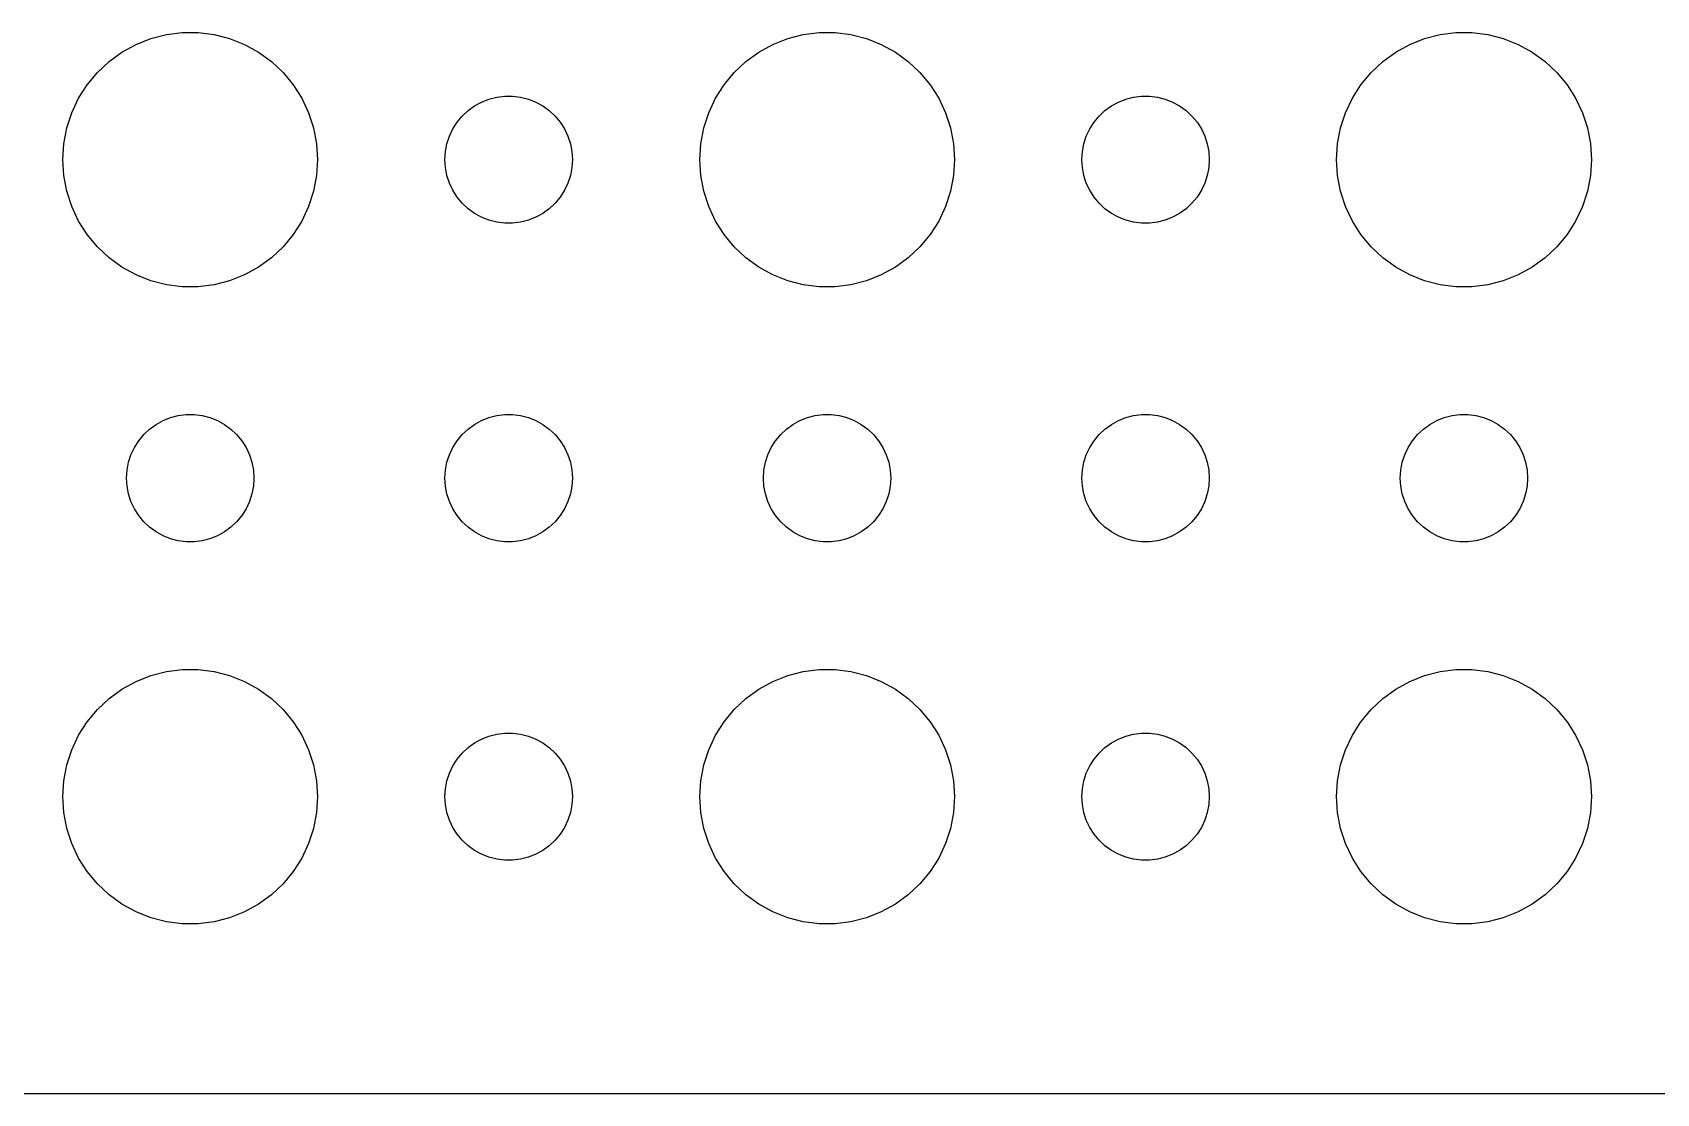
# Model space of a CAD drawing. Header units: metres. Extents: x -150 to 150, y -112 to 112.
# Drawn here: x -116.22 to -77.97, y -111.99 to -87.01 of the extents above; entities that cross this region are included whole.
import ezdxf

# ---------------------------------------------------------------- set-up
doc = ezdxf.new("R2010")
doc.units = ezdxf.units.M

msp = doc.modelspace()

# ---------------------------------------------------------------- linework, layer by layer
for p, q in [((-113.777, -87.2855), (-113.427, -87.1468)), ((-113.427, -87.1468), (-113.062, -87.0531)), ((-113.062, -87.0531), (-112.688, -87.0059)), ((-112.688, -87.0059), (-112.312, -87.0059)), ((-112.312, -87.0059), (-111.938, -87.0531)), ((-111.938, -87.0531), (-111.573, -87.1468)), ((-111.573, -87.1468), (-111.223, -87.2855)), ((-98.7773, -87.2855), (-98.427, -87.1468)), ((-98.427, -87.1468), (-98.0621, -87.0531)), ((-98.0621, -87.0531), (-97.6884, -87.0059)), ((-97.6884, -87.0059), (-97.3116, -87.0059)), ((-97.3116, -87.0059), (-96.9379, -87.0531)), ((-96.9379, -87.0531), (-96.573, -87.1468)), ((-96.573, -87.1468), (-96.2227, -87.2855)), ((-83.7773, -87.2855), (-83.427, -87.1468)), ((-83.427, -87.1468), (-83.0621, -87.0531)), ((-83.0621, -87.0531), (-82.6884, -87.0059)), ((-82.6884, -87.0059), (-82.3116, -87.0059)), ((-82.3116, -87.0059), (-81.9379, -87.0531)), ((-81.9379, -87.0531), (-81.573, -87.1468)), ((-81.573, -87.1468), (-81.2227, -87.2855)), ((-114.412, -87.6885), (-114.107, -87.467)), ((-114.107, -87.467), (-113.777, -87.2855)), ((-111.223, -87.2855), (-110.893, -87.467)), ((-110.893, -87.467), (-110.588, -87.6885)), ((-99.4123, -87.6885), (-99.1075, -87.467)), ((-99.1075, -87.467), (-98.7773, -87.2855)), ((-96.2227, -87.2855), (-95.8925, -87.467)), ((-95.8925, -87.467), (-95.5877, -87.6885)), ((-84.4123, -87.6885), (-84.1075, -87.467)), ((-84.1075, -87.467), (-83.7773, -87.2855)), ((-81.2227, -87.2855), (-80.8925, -87.467)), ((-80.8925, -87.467), (-80.5877, -87.6885)), ((-114.927, -88.2366), (-114.687, -87.9464)), ((-114.687, -87.9464), (-114.412, -87.6885)), ((-110.588, -87.6885), (-110.313, -87.9464)), ((-110.313, -87.9464), (-110.073, -88.2366)), ((-99.927, -88.2366), (-99.6869, -87.9464)), ((-99.6869, -87.9464), (-99.4123, -87.6885)), ((-95.5877, -87.6885), (-95.3131, -87.9464)), ((-95.3131, -87.9464), (-95.073, -88.2366)), ((-84.927, -88.2366), (-84.6869, -87.9464)), ((-84.6869, -87.9464), (-84.4123, -87.6885)), ((-80.5877, -87.6885), (-80.3131, -87.9464)), ((-80.3131, -87.9464), (-80.073, -88.2366)), ((-115.129, -88.5547), (-114.927, -88.2366)), ((-110.073, -88.2366), (-109.871, -88.5547)), ((-100.129, -88.5547), (-99.927, -88.2366)), ((-95.073, -88.2366), (-94.8711, -88.5547)), ((-85.1289, -88.5547), (-84.927, -88.2366)), ((-80.073, -88.2366), (-79.8711, -88.5547)), ((-115.289, -88.8956), (-115.129, -88.5547)), ((-109.871, -88.5547), (-109.711, -88.8956)), ((-105.956, -88.8442), (-105.804, -88.7335)), ((-105.804, -88.7335), (-105.639, -88.6428)), ((-105.639, -88.6428), (-105.464, -88.5734)), ((-105.464, -88.5734), (-105.281, -88.5266)), ((-105.281, -88.5266), (-105.094, -88.503)), ((-105.094, -88.503), (-104.906, -88.503)), ((-104.906, -88.503), (-104.719, -88.5266)), ((-104.719, -88.5266), (-104.536, -88.5734)), ((-104.536, -88.5734), (-104.361, -88.6428)), ((-104.361, -88.6428), (-104.196, -88.7335)), ((-104.196, -88.7335), (-104.044, -88.8442)), ((-100.289, -88.8956), (-100.129, -88.5547)), ((-94.8711, -88.5547), (-94.7107, -88.8956)), ((-90.9561, -88.8442), (-90.8037, -88.7335)), ((-90.8037, -88.7335), (-90.6387, -88.6428)), ((-90.6387, -88.6428), (-90.4635, -88.5734)), ((-90.4635, -88.5734), (-90.2811, -88.5266)), ((-90.2811, -88.5266), (-90.0942, -88.503)), ((-90.0942, -88.503), (-89.9058, -88.503)), ((-89.9058, -88.503), (-89.7189, -88.5266)), ((-89.7189, -88.5266), (-89.5365, -88.5734)), ((-89.5365, -88.5734), (-89.3613, -88.6428)), ((-89.3613, -88.6428), (-89.1963, -88.7335)), ((-89.1963, -88.7335), (-89.0439, -88.8442)), ((-85.2893, -88.8956), (-85.1289, -88.5547)), ((-79.8711, -88.5547), (-79.7107, -88.8956)), ((-115.406, -89.2539), (-115.289, -88.8956)), ((-109.711, -88.8956), (-109.594, -89.2539)), ((-106.314, -89.2774), (-106.214, -89.1183)), ((-106.214, -89.1183), (-106.093, -88.9732)), ((-106.093, -88.9732), (-105.956, -88.8442)), ((-104.044, -88.8442), (-103.907, -88.9732)), ((-103.907, -88.9732), (-103.786, -89.1183)), ((-103.786, -89.1183), (-103.686, -89.2774)), ((-100.406, -89.2539), (-100.289, -88.8956)), ((-94.7107, -88.8956), (-94.5943, -89.2539)), ((-91.3145, -89.2774), (-91.2135, -89.1183)), ((-91.2135, -89.1183), (-91.0934, -88.9732)), ((-91.0934, -88.9732), (-90.9561, -88.8442)), ((-89.0439, -88.8442), (-88.9065, -88.9732)), ((-88.9065, -88.9732), (-88.7865, -89.1183)), ((-88.7865, -89.1183), (-88.6855, -89.2774)), ((-85.4057, -89.2539), (-85.2893, -88.8956)), ((-79.7107, -88.8956), (-79.5943, -89.2539)), ((-115.476, -89.624), (-115.406, -89.2539)), ((-109.594, -89.2539), (-109.524, -89.624)), ((-106.453, -89.627), (-106.395, -89.4478)), ((-106.395, -89.4478), (-106.314, -89.2774)), ((-103.686, -89.2774), (-103.605, -89.4478)), ((-103.605, -89.4478), (-103.547, -89.627)), ((-100.476, -89.624), (-100.406, -89.2539)), ((-94.5943, -89.2539), (-94.5237, -89.624)), ((-91.4529, -89.627), (-91.3947, -89.4478)), ((-91.3947, -89.4478), (-91.3145, -89.2774)), ((-88.6855, -89.2774), (-88.6053, -89.4478)), ((-88.6053, -89.4478), (-88.5471, -89.627)), ((-85.4763, -89.624), (-85.4057, -89.2539)), ((-79.5943, -89.2539), (-79.5237, -89.624)), ((-115.5, -90), (-115.476, -89.624)), ((-109.524, -89.624), (-109.5, -90)), ((-106.5, -90), (-106.488, -89.812)), ((-106.488, -89.812), (-106.453, -89.627)), ((-103.547, -89.627), (-103.512, -89.812)), ((-103.512, -89.812), (-103.5, -90)), ((-100.5, -90), (-100.476, -89.624)), ((-94.5237, -89.624), (-94.5, -90)), ((-91.5, -90), (-91.4882, -89.812)), ((-91.4882, -89.812), (-91.4529, -89.627)), ((-88.5471, -89.627), (-88.5118, -89.812)), ((-88.5118, -89.812), (-88.5, -90)), ((-85.5, -90), (-85.4763, -89.624)), ((-79.5237, -89.624), (-79.5, -90)), ((-115.476, -90.376), (-115.5, -90)), ((-109.5, -90), (-109.524, -90.376)), ((-106.488, -90.188), (-106.5, -90)), ((-106.453, -90.373), (-106.488, -90.188)), ((-103.512, -90.188), (-103.547, -90.373)), ((-103.5, -90), (-103.512, -90.188)), ((-100.476, -90.376), (-100.5, -90)), ((-94.5, -90), (-94.5237, -90.376)), ((-91.4882, -90.188), (-91.5, -90)), ((-91.4529, -90.373), (-91.4882, -90.188)), ((-88.5118, -90.188), (-88.5471, -90.373)), ((-88.5, -90), (-88.5118, -90.188)), ((-85.4763, -90.376), (-85.5, -90)), ((-79.5, -90), (-79.5237, -90.376)), ((-115.406, -90.7461), (-115.476, -90.376)), ((-109.524, -90.376), (-109.594, -90.7461)), ((-106.395, -90.5522), (-106.453, -90.373)), ((-106.314, -90.7226), (-106.395, -90.5522)), ((-103.605, -90.5522), (-103.686, -90.7226)), ((-103.547, -90.373), (-103.605, -90.5522)), ((-100.406, -90.7461), (-100.476, -90.376)), ((-94.5237, -90.376), (-94.5943, -90.7461)), ((-91.3947, -90.5522), (-91.4529, -90.373)), ((-91.3145, -90.7226), (-91.3947, -90.5522)), ((-88.6053, -90.5522), (-88.6855, -90.7226)), ((-88.5471, -90.373), (-88.6053, -90.5522)), ((-85.4057, -90.7461), (-85.4763, -90.376)), ((-79.5237, -90.376), (-79.5943, -90.7461)), ((-115.289, -91.1044), (-115.406, -90.7461)), ((-109.594, -90.7461), (-109.711, -91.1044)), ((-106.214, -90.8817), (-106.314, -90.7226)), ((-106.093, -91.0268), (-106.214, -90.8817)), ((-105.956, -91.1558), (-106.093, -91.0268)), ((-103.907, -91.0268), (-104.044, -91.1558)), ((-103.786, -90.8817), (-103.907, -91.0268)), ((-103.686, -90.7226), (-103.786, -90.8817)), ((-100.289, -91.1044), (-100.406, -90.7461)), ((-94.5943, -90.7461), (-94.7107, -91.1044)), ((-91.2135, -90.8817), (-91.3145, -90.7226)), ((-91.0934, -91.0268), (-91.2135, -90.8817)), ((-90.9561, -91.1558), (-91.0934, -91.0268)), ((-88.9065, -91.0268), (-89.0439, -91.1558)), ((-88.7865, -90.8817), (-88.9065, -91.0268)), ((-88.6855, -90.7226), (-88.7865, -90.8817)), ((-85.2893, -91.1044), (-85.4057, -90.7461)), ((-79.5943, -90.7461), (-79.7107, -91.1044)), ((-115.129, -91.4453), (-115.289, -91.1044)), ((-109.711, -91.1044), (-109.871, -91.4453)), ((-105.804, -91.2665), (-105.956, -91.1558)), ((-105.639, -91.3572), (-105.804, -91.2665)), ((-105.464, -91.4266), (-105.639, -91.3572)), ((-104.361, -91.3572), (-104.536, -91.4266)), ((-104.196, -91.2665), (-104.361, -91.3572)), ((-104.044, -91.1558), (-104.196, -91.2665)), ((-100.129, -91.4453), (-100.289, -91.1044)), ((-94.7107, -91.1044), (-94.8711, -91.4453)), ((-90.8037, -91.2665), (-90.9561, -91.1558)), ((-90.6387, -91.3572), (-90.8037, -91.2665)), ((-90.4635, -91.4266), (-90.6387, -91.3572)), ((-89.3613, -91.3572), (-89.5365, -91.4266)), ((-89.1963, -91.2665), (-89.3613, -91.3572)), ((-89.0439, -91.1558), (-89.1963, -91.2665)), ((-85.1289, -91.4453), (-85.2893, -91.1044)), ((-79.7107, -91.1044), (-79.8711, -91.4453)), ((-114.927, -91.7634), (-115.129, -91.4453)), ((-114.687, -92.0536), (-114.927, -91.7634)), ((-110.073, -91.7634), (-110.313, -92.0536)), ((-109.871, -91.4453), (-110.073, -91.7634)), ((-105.281, -91.4734), (-105.464, -91.4266)), ((-105.094, -91.497), (-105.281, -91.4734)), ((-104.906, -91.497), (-105.094, -91.497)), ((-104.719, -91.4734), (-104.906, -91.497)), ((-104.536, -91.4266), (-104.719, -91.4734)), ((-99.927, -91.7634), (-100.129, -91.4453)), ((-99.6869, -92.0536), (-99.927, -91.7634)), ((-95.073, -91.7634), (-95.3131, -92.0536)), ((-94.8711, -91.4453), (-95.073, -91.7634)), ((-90.2811, -91.4734), (-90.4635, -91.4266)), ((-90.0942, -91.497), (-90.2811, -91.4734)), ((-89.9058, -91.497), (-90.0942, -91.497)), ((-89.7189, -91.4734), (-89.9058, -91.497)), ((-89.5365, -91.4266), (-89.7189, -91.4734)), ((-84.927, -91.7634), (-85.1289, -91.4453)), ((-84.6869, -92.0536), (-84.927, -91.7634)), ((-80.073, -91.7634), (-80.3131, -92.0536)), ((-79.8711, -91.4453), (-80.073, -91.7634)), ((-114.412, -92.3115), (-114.687, -92.0536)), ((-110.313, -92.0536), (-110.588, -92.3115)), ((-99.4123, -92.3115), (-99.6869, -92.0536)), ((-95.3131, -92.0536), (-95.5877, -92.3115)), ((-84.4123, -92.3115), (-84.6869, -92.0536)), ((-80.3131, -92.0536), (-80.5877, -92.3115)), ((-114.107, -92.533), (-114.412, -92.3115)), ((-113.777, -92.7145), (-114.107, -92.533)), ((-110.893, -92.533), (-111.223, -92.7145)), ((-110.588, -92.3115), (-110.893, -92.533)), ((-99.1075, -92.533), (-99.4123, -92.3115)), ((-98.7773, -92.7145), (-99.1075, -92.533)), ((-95.8925, -92.533), (-96.2227, -92.7145)), ((-95.5877, -92.3115), (-95.8925, -92.533)), ((-84.1075, -92.533), (-84.4123, -92.3115)), ((-83.7773, -92.7145), (-84.1075, -92.533)), ((-80.8925, -92.533), (-81.2227, -92.7145)), ((-80.5877, -92.3115), (-80.8925, -92.533)), ((-113.427, -92.8532), (-113.777, -92.7145)), ((-113.062, -92.9469), (-113.427, -92.8532)), ((-112.688, -92.9941), (-113.062, -92.9469)), ((-111.938, -92.9469), (-112.312, -92.9941)), ((-111.573, -92.8532), (-111.938, -92.9469)), ((-111.223, -92.7145), (-111.573, -92.8532)), ((-98.427, -92.8532), (-98.7773, -92.7145)), ((-98.0621, -92.9469), (-98.427, -92.8532)), ((-97.6884, -92.9941), (-98.0621, -92.9469)), ((-96.9379, -92.9469), (-97.3116, -92.9941)), ((-96.573, -92.8532), (-96.9379, -92.9469)), ((-96.2227, -92.7145), (-96.573, -92.8532)), ((-83.427, -92.8532), (-83.7773, -92.7145)), ((-83.0621, -92.9469), (-83.427, -92.8532)), ((-82.6884, -92.9941), (-83.0621, -92.9469)), ((-81.9379, -92.9469), (-82.3116, -92.9941)), ((-81.573, -92.8532), (-81.9379, -92.9469)), ((-81.2227, -92.7145), (-81.573, -92.8532)), ((-112.312, -92.9941), (-112.688, -92.9941)), ((-97.3116, -92.9941), (-97.6884, -92.9941)), ((-82.3116, -92.9941), (-82.6884, -92.9941)), ((-112.781, -96.0266), (-112.594, -96.003)), ((-112.594, -96.003), (-112.406, -96.003)), ((-112.406, -96.003), (-112.219, -96.0266)), ((-105.281, -96.0266), (-105.094, -96.003)), ((-105.094, -96.003), (-104.906, -96.003)), ((-104.906, -96.003), (-104.719, -96.0266)), ((-97.7811, -96.0266), (-97.5942, -96.003)), ((-97.5942, -96.003), (-97.4058, -96.003)), ((-97.4058, -96.003), (-97.2189, -96.0266)), ((-90.2811, -96.0266), (-90.0942, -96.003)), ((-90.0942, -96.003), (-89.9058, -96.003)), ((-89.9058, -96.003), (-89.7189, -96.0266)), ((-82.7811, -96.0266), (-82.5942, -96.003)), ((-82.5942, -96.003), (-82.4058, -96.003)), ((-82.4058, -96.003), (-82.2189, -96.0266)), ((-113.593, -96.4732), (-113.456, -96.3442)), ((-113.456, -96.3442), (-113.304, -96.2335)), ((-113.304, -96.2335), (-113.139, -96.1428)), ((-113.139, -96.1428), (-112.964, -96.0734)), ((-112.964, -96.0734), (-112.781, -96.0266)), ((-112.219, -96.0266), (-112.036, -96.0734)), ((-112.036, -96.0734), (-111.861, -96.1428)), ((-111.861, -96.1428), (-111.696, -96.2335)), ((-111.696, -96.2335), (-111.544, -96.3442)), ((-111.544, -96.3442), (-111.407, -96.4732)), ((-106.093, -96.4732), (-105.956, -96.3442)), ((-105.956, -96.3442), (-105.804, -96.2335)), ((-105.804, -96.2335), (-105.639, -96.1428)), ((-105.639, -96.1428), (-105.464, -96.0734)), ((-105.464, -96.0734), (-105.281, -96.0266)), ((-104.719, -96.0266), (-104.536, -96.0734)), ((-104.536, -96.0734), (-104.361, -96.1428)), ((-104.361, -96.1428), (-104.196, -96.2335)), ((-104.196, -96.2335), (-104.044, -96.3442)), ((-104.044, -96.3442), (-103.907, -96.4732)), ((-98.5934, -96.4732), (-98.4561, -96.3442)), ((-98.4561, -96.3442), (-98.3037, -96.2335)), ((-98.3037, -96.2335), (-98.1387, -96.1428)), ((-98.1387, -96.1428), (-97.9635, -96.0734)), ((-97.9635, -96.0734), (-97.7811, -96.0266)), ((-97.2189, -96.0266), (-97.0365, -96.0734)), ((-97.0365, -96.0734), (-96.8613, -96.1428)), ((-96.8613, -96.1428), (-96.6963, -96.2335)), ((-96.6963, -96.2335), (-96.5439, -96.3442)), ((-96.5439, -96.3442), (-96.4065, -96.4732)), ((-91.0934, -96.4732), (-90.9561, -96.3442)), ((-90.9561, -96.3442), (-90.8037, -96.2335)), ((-90.8037, -96.2335), (-90.6387, -96.1428)), ((-90.6387, -96.1428), (-90.4635, -96.0734)), ((-90.4635, -96.0734), (-90.2811, -96.0266)), ((-89.7189, -96.0266), (-89.5365, -96.0734)), ((-89.5365, -96.0734), (-89.3613, -96.1428)), ((-89.3613, -96.1428), (-89.1963, -96.2335)), ((-89.1963, -96.2335), (-89.0439, -96.3442)), ((-89.0439, -96.3442), (-88.9065, -96.4732)), ((-83.5934, -96.4732), (-83.4561, -96.3442)), ((-83.4561, -96.3442), (-83.3037, -96.2335)), ((-83.3037, -96.2335), (-83.1387, -96.1428)), ((-83.1387, -96.1428), (-82.9635, -96.0734)), ((-82.9635, -96.0734), (-82.7811, -96.0266)), ((-82.2189, -96.0266), (-82.0365, -96.0734)), ((-82.0365, -96.0734), (-81.8613, -96.1428)), ((-81.8613, -96.1428), (-81.6963, -96.2335)), ((-81.6963, -96.2335), (-81.5439, -96.3442)), ((-81.5439, -96.3442), (-81.4065, -96.4732)), ((-113.814, -96.7774), (-113.714, -96.6183)), ((-113.714, -96.6183), (-113.593, -96.4732)), ((-111.407, -96.4732), (-111.286, -96.6183)), ((-111.286, -96.6183), (-111.186, -96.7774)), ((-106.314, -96.7774), (-106.214, -96.6183)), ((-106.214, -96.6183), (-106.093, -96.4732)), ((-103.907, -96.4732), (-103.786, -96.6183)), ((-103.786, -96.6183), (-103.686, -96.7774)), ((-98.8145, -96.7774), (-98.7135, -96.6183)), ((-98.7135, -96.6183), (-98.5934, -96.4732)), ((-96.4065, -96.4732), (-96.2865, -96.6183)), ((-96.2865, -96.6183), (-96.1855, -96.7774)), ((-91.3145, -96.7774), (-91.2135, -96.6183)), ((-91.2135, -96.6183), (-91.0934, -96.4732)), ((-88.9065, -96.4732), (-88.7865, -96.6183)), ((-88.7865, -96.6183), (-88.6855, -96.7774)), ((-83.8145, -96.7774), (-83.7135, -96.6183)), ((-83.7135, -96.6183), (-83.5934, -96.4732)), ((-81.4065, -96.4732), (-81.2865, -96.6183)), ((-81.2865, -96.6183), (-81.1855, -96.7774)), ((-113.988, -97.312), (-113.953, -97.127)), ((-113.953, -97.127), (-113.895, -96.9478)), ((-113.895, -96.9478), (-113.814, -96.7774)), ((-111.186, -96.7774), (-111.105, -96.9478)), ((-111.105, -96.9478), (-111.047, -97.127)), ((-111.047, -97.127), (-111.012, -97.312)), ((-106.488, -97.312), (-106.453, -97.127)), ((-106.453, -97.127), (-106.395, -96.9478)), ((-106.395, -96.9478), (-106.314, -96.7774)), ((-103.686, -96.7774), (-103.605, -96.9478)), ((-103.605, -96.9478), (-103.547, -97.127)), ((-103.547, -97.127), (-103.512, -97.312)), ((-98.9882, -97.312), (-98.9529, -97.127)), ((-98.9529, -97.127), (-98.8947, -96.9478)), ((-98.8947, -96.9478), (-98.8145, -96.7774)), ((-96.1855, -96.7774), (-96.1053, -96.9478)), ((-96.1053, -96.9478), (-96.0471, -97.127)), ((-96.0471, -97.127), (-96.0118, -97.312)), ((-91.4882, -97.312), (-91.4529, -97.127)), ((-91.4529, -97.127), (-91.3947, -96.9478)), ((-91.3947, -96.9478), (-91.3145, -96.7774)), ((-88.6855, -96.7774), (-88.6053, -96.9478)), ((-88.6053, -96.9478), (-88.5471, -97.127)), ((-88.5471, -97.127), (-88.5118, -97.312)), ((-83.9882, -97.312), (-83.9529, -97.127)), ((-83.9529, -97.127), (-83.8947, -96.9478)), ((-83.8947, -96.9478), (-83.8145, -96.7774)), ((-81.1855, -96.7774), (-81.1053, -96.9478)), ((-81.1053, -96.9478), (-81.0471, -97.127)), ((-81.0471, -97.127), (-81.0118, -97.312)), ((-114, -97.5), (-113.988, -97.312)), ((-113.988, -97.688), (-114, -97.5)), ((-111.012, -97.312), (-111, -97.5)), ((-111, -97.5), (-111.012, -97.688)), ((-106.5, -97.5), (-106.488, -97.312)), ((-106.488, -97.688), (-106.5, -97.5)), ((-103.512, -97.312), (-103.5, -97.5)), ((-103.5, -97.5), (-103.512, -97.688)), ((-99, -97.5), (-98.9882, -97.312)), ((-98.9882, -97.688), (-99, -97.5)), ((-96.0118, -97.312), (-96, -97.5)), ((-96, -97.5), (-96.0118, -97.688)), ((-91.5, -97.5), (-91.4882, -97.312)), ((-91.4882, -97.688), (-91.5, -97.5)), ((-88.5118, -97.312), (-88.5, -97.5)), ((-88.5, -97.5), (-88.5118, -97.688)), ((-84, -97.5), (-83.9882, -97.312)), ((-83.9882, -97.688), (-84, -97.5)), ((-81.0118, -97.312), (-81, -97.5)), ((-81, -97.5), (-81.0118, -97.688)), ((-113.953, -97.873), (-113.988, -97.688)), ((-113.895, -98.0522), (-113.953, -97.873)), ((-111.047, -97.873), (-111.105, -98.0522)), ((-111.012, -97.688), (-111.047, -97.873)), ((-106.453, -97.873), (-106.488, -97.688)), ((-106.395, -98.0522), (-106.453, -97.873)), ((-103.547, -97.873), (-103.605, -98.0522)), ((-103.512, -97.688), (-103.547, -97.873)), ((-98.9529, -97.873), (-98.9882, -97.688)), ((-98.8947, -98.0522), (-98.9529, -97.873)), ((-96.0471, -97.873), (-96.1053, -98.0522)), ((-96.0118, -97.688), (-96.0471, -97.873)), ((-91.4529, -97.873), (-91.4882, -97.688)), ((-91.3947, -98.0522), (-91.4529, -97.873)), ((-88.5471, -97.873), (-88.6053, -98.0522)), ((-88.5118, -97.688), (-88.5471, -97.873)), ((-83.9529, -97.873), (-83.9882, -97.688)), ((-83.8947, -98.0522), (-83.9529, -97.873)), ((-81.0471, -97.873), (-81.1053, -98.0522)), ((-81.0118, -97.688), (-81.0471, -97.873)), ((-113.814, -98.2226), (-113.895, -98.0522)), ((-113.714, -98.3817), (-113.814, -98.2226)), ((-111.186, -98.2226), (-111.286, -98.3817)), ((-111.105, -98.0522), (-111.186, -98.2226)), ((-106.314, -98.2226), (-106.395, -98.0522)), ((-106.214, -98.3817), (-106.314, -98.2226)), ((-103.686, -98.2226), (-103.786, -98.3817)), ((-103.605, -98.0522), (-103.686, -98.2226)), ((-98.8145, -98.2226), (-98.8947, -98.0522)), ((-98.7135, -98.3817), (-98.8145, -98.2226)), ((-96.1855, -98.2226), (-96.2865, -98.3817)), ((-96.1053, -98.0522), (-96.1855, -98.2226)), ((-91.3145, -98.2226), (-91.3947, -98.0522)), ((-91.2135, -98.3817), (-91.3145, -98.2226)), ((-88.6855, -98.2226), (-88.7865, -98.3817)), ((-88.6053, -98.0522), (-88.6855, -98.2226)), ((-83.8145, -98.2226), (-83.8947, -98.0522)), ((-83.7135, -98.3817), (-83.8145, -98.2226)), ((-81.1855, -98.2226), (-81.2865, -98.3817)), ((-81.1053, -98.0522), (-81.1855, -98.2226)), ((-113.593, -98.5268), (-113.714, -98.3817)), ((-113.456, -98.6558), (-113.593, -98.5268)), ((-113.304, -98.7665), (-113.456, -98.6558)), ((-111.544, -98.6558), (-111.696, -98.7665)), ((-111.407, -98.5268), (-111.544, -98.6558)), ((-111.286, -98.3817), (-111.407, -98.5268)), ((-106.093, -98.5268), (-106.214, -98.3817)), ((-105.956, -98.6558), (-106.093, -98.5268)), ((-105.804, -98.7665), (-105.956, -98.6558)), ((-104.044, -98.6558), (-104.196, -98.7665)), ((-103.907, -98.5268), (-104.044, -98.6558)), ((-103.786, -98.3817), (-103.907, -98.5268)), ((-98.5934, -98.5268), (-98.7135, -98.3817)), ((-98.4561, -98.6558), (-98.5934, -98.5268)), ((-98.3037, -98.7665), (-98.4561, -98.6558)), ((-96.5439, -98.6558), (-96.6963, -98.7665)), ((-96.4065, -98.5268), (-96.5439, -98.6558)), ((-96.2865, -98.3817), (-96.4065, -98.5268)), ((-91.0934, -98.5268), (-91.2135, -98.3817)), ((-90.9561, -98.6558), (-91.0934, -98.5268)), ((-90.8037, -98.7665), (-90.9561, -98.6558)), ((-89.0439, -98.6558), (-89.1963, -98.7665)), ((-88.9065, -98.5268), (-89.0439, -98.6558)), ((-88.7865, -98.3817), (-88.9065, -98.5268)), ((-83.5934, -98.5268), (-83.7135, -98.3817)), ((-83.4561, -98.6558), (-83.5934, -98.5268)), ((-83.3037, -98.7665), (-83.4561, -98.6558)), ((-81.5439, -98.6558), (-81.6963, -98.7665)), ((-81.4065, -98.5268), (-81.5439, -98.6558)), ((-81.2865, -98.3817), (-81.4065, -98.5268)), ((-113.139, -98.8572), (-113.304, -98.7665)), ((-112.964, -98.9266), (-113.139, -98.8572)), ((-112.781, -98.9734), (-112.964, -98.9266)), ((-112.594, -98.997), (-112.781, -98.9734)), ((-112.406, -98.997), (-112.594, -98.997)), ((-112.219, -98.9734), (-112.406, -98.997)), ((-112.036, -98.9266), (-112.219, -98.9734)), ((-111.861, -98.8572), (-112.036, -98.9266)), ((-111.696, -98.7665), (-111.861, -98.8572)), ((-105.639, -98.8572), (-105.804, -98.7665)), ((-105.464, -98.9266), (-105.639, -98.8572)), ((-105.281, -98.9734), (-105.464, -98.9266)), ((-105.094, -98.997), (-105.281, -98.9734)), ((-104.906, -98.997), (-105.094, -98.997)), ((-104.719, -98.9734), (-104.906, -98.997)), ((-104.536, -98.9266), (-104.719, -98.9734)), ((-104.361, -98.8572), (-104.536, -98.9266)), ((-104.196, -98.7665), (-104.361, -98.8572)), ((-98.1387, -98.8572), (-98.3037, -98.7665)), ((-97.9635, -98.9266), (-98.1387, -98.8572)), ((-97.7811, -98.9734), (-97.9635, -98.9266)), ((-97.5942, -98.997), (-97.7811, -98.9734)), ((-97.4058, -98.997), (-97.5942, -98.997)), ((-97.2189, -98.9734), (-97.4058, -98.997)), ((-97.0365, -98.9266), (-97.2189, -98.9734)), ((-96.8613, -98.8572), (-97.0365, -98.9266)), ((-96.6963, -98.7665), (-96.8613, -98.8572)), ((-90.6387, -98.8572), (-90.8037, -98.7665)), ((-90.4635, -98.9266), (-90.6387, -98.8572)), ((-90.2811, -98.9734), (-90.4635, -98.9266)), ((-90.0942, -98.997), (-90.2811, -98.9734)), ((-89.9058, -98.997), (-90.0942, -98.997)), ((-89.7189, -98.9734), (-89.9058, -98.997)), ((-89.5365, -98.9266), (-89.7189, -98.9734)), ((-89.3613, -98.8572), (-89.5365, -98.9266)), ((-89.1963, -98.7665), (-89.3613, -98.8572)), ((-83.1387, -98.8572), (-83.3037, -98.7665)), ((-82.9635, -98.9266), (-83.1387, -98.8572)), ((-82.7811, -98.9734), (-82.9635, -98.9266)), ((-82.5942, -98.997), (-82.7811, -98.9734)), ((-82.4058, -98.997), (-82.5942, -98.997)), ((-82.2189, -98.9734), (-82.4058, -98.997)), ((-82.0365, -98.9266), (-82.2189, -98.9734)), ((-81.8613, -98.8572), (-82.0365, -98.9266)), ((-81.6963, -98.7665), (-81.8613, -98.8572)), ((-113.427, -102.147), (-113.062, -102.053)), ((-113.062, -102.053), (-112.688, -102.006)), ((-112.688, -102.006), (-112.312, -102.006)), ((-112.312, -102.006), (-111.938, -102.053)), ((-111.938, -102.053), (-111.573, -102.147)), ((-98.427, -102.147), (-98.0621, -102.053)), ((-98.0621, -102.053), (-97.6884, -102.006)), ((-97.6884, -102.006), (-97.3116, -102.006)), ((-97.3116, -102.006), (-96.9379, -102.053)), ((-96.9379, -102.053), (-96.573, -102.147)), ((-83.427, -102.147), (-83.0621, -102.053)), ((-83.0621, -102.053), (-82.6884, -102.006)), ((-82.6884, -102.006), (-82.3116, -102.006)), ((-82.3116, -102.006), (-81.9379, -102.053)), ((-81.9379, -102.053), (-81.573, -102.147)), ((-114.412, -102.688), (-114.107, -102.467)), ((-114.107, -102.467), (-113.777, -102.286)), ((-113.777, -102.286), (-113.427, -102.147)), ((-111.573, -102.147), (-111.223, -102.286)), ((-111.223, -102.286), (-110.893, -102.467)), ((-110.893, -102.467), (-110.588, -102.688)), ((-99.4123, -102.688), (-99.1075, -102.467)), ((-99.1075, -102.467), (-98.7773, -102.286)), ((-98.7773, -102.286), (-98.427, -102.147)), ((-96.573, -102.147), (-96.2227, -102.286)), ((-96.2227, -102.286), (-95.8925, -102.467)), ((-95.8925, -102.467), (-95.5877, -102.688)), ((-84.4123, -102.688), (-84.1075, -102.467)), ((-84.1075, -102.467), (-83.7773, -102.286)), ((-83.7773, -102.286), (-83.427, -102.147)), ((-81.573, -102.147), (-81.2227, -102.286)), ((-81.2227, -102.286), (-80.8925, -102.467)), ((-80.8925, -102.467), (-80.5877, -102.688)), ((-114.687, -102.946), (-114.412, -102.688)), ((-110.588, -102.688), (-110.313, -102.946)), ((-99.6869, -102.946), (-99.4123, -102.688)), ((-95.5877, -102.688), (-95.3131, -102.946)), ((-84.6869, -102.946), (-84.4123, -102.688)), ((-80.5877, -102.688), (-80.3131, -102.946)), ((-115.129, -103.555), (-114.927, -103.237)), ((-114.927, -103.237), (-114.687, -102.946)), ((-110.313, -102.946), (-110.073, -103.237)), ((-110.073, -103.237), (-109.871, -103.555)), ((-100.129, -103.555), (-99.927, -103.237)), ((-99.927, -103.237), (-99.6869, -102.946)), ((-95.3131, -102.946), (-95.073, -103.237)), ((-95.073, -103.237), (-94.8711, -103.555)), ((-85.1289, -103.555), (-84.927, -103.237)), ((-84.927, -103.237), (-84.6869, -102.946)), ((-80.3131, -102.946), (-80.073, -103.237)), ((-80.073, -103.237), (-79.8711, -103.555)), ((-115.289, -103.896), (-115.129, -103.555)), ((-109.871, -103.555), (-109.711, -103.896)), ((-105.804, -103.734), (-105.639, -103.643)), ((-105.639, -103.643), (-105.464, -103.573)), ((-105.464, -103.573), (-105.281, -103.527)), ((-105.281, -103.527), (-105.094, -103.503)), ((-105.094, -103.503), (-104.906, -103.503)), ((-104.906, -103.503), (-104.719, -103.527)), ((-104.719, -103.527), (-104.536, -103.573)), ((-104.536, -103.573), (-104.361, -103.643)), ((-104.361, -103.643), (-104.196, -103.734)), ((-100.289, -103.896), (-100.129, -103.555)), ((-94.8711, -103.555), (-94.7107, -103.896)), ((-90.8037, -103.734), (-90.6387, -103.643)), ((-90.6387, -103.643), (-90.4635, -103.573)), ((-90.4635, -103.573), (-90.2811, -103.527)), ((-90.2811, -103.527), (-90.0942, -103.503)), ((-90.0942, -103.503), (-89.9058, -103.503)), ((-89.9058, -103.503), (-89.7189, -103.527)), ((-89.7189, -103.527), (-89.5365, -103.573)), ((-89.5365, -103.573), (-89.3613, -103.643)), ((-89.3613, -103.643), (-89.1963, -103.734)), ((-85.2893, -103.896), (-85.1289, -103.555)), ((-79.8711, -103.555), (-79.7107, -103.896)), ((-115.406, -104.254), (-115.289, -103.896)), ((-109.711, -103.896), (-109.594, -104.254)), ((-106.214, -104.118), (-106.093, -103.973)), ((-106.093, -103.973), (-105.956, -103.844)), ((-105.956, -103.844), (-105.804, -103.734)), ((-104.196, -103.734), (-104.044, -103.844)), ((-104.044, -103.844), (-103.907, -103.973)), ((-103.907, -103.973), (-103.786, -104.118)), ((-100.406, -104.254), (-100.289, -103.896)), ((-94.7107, -103.896), (-94.5943, -104.254)), ((-91.2135, -104.118), (-91.0934, -103.973)), ((-91.0934, -103.973), (-90.9561, -103.844)), ((-90.9561, -103.844), (-90.8037, -103.734)), ((-89.1963, -103.734), (-89.0439, -103.844)), ((-89.0439, -103.844), (-88.9065, -103.973)), ((-88.9065, -103.973), (-88.7865, -104.118)), ((-85.4057, -104.254), (-85.2893, -103.896)), ((-79.7107, -103.896), (-79.5943, -104.254)), ((-115.476, -104.624), (-115.406, -104.254)), ((-109.594, -104.254), (-109.524, -104.624)), ((-106.395, -104.448), (-106.314, -104.277)), ((-106.314, -104.277), (-106.214, -104.118)), ((-103.786, -104.118), (-103.686, -104.277)), ((-103.686, -104.277), (-103.605, -104.448)), ((-100.476, -104.624), (-100.406, -104.254)), ((-94.5943, -104.254), (-94.5237, -104.624)), ((-91.3947, -104.448), (-91.3145, -104.277)), ((-91.3145, -104.277), (-91.2135, -104.118)), ((-88.7865, -104.118), (-88.6855, -104.277)), ((-88.6855, -104.277), (-88.6053, -104.448)), ((-85.4763, -104.624), (-85.4057, -104.254)), ((-79.5943, -104.254), (-79.5237, -104.624)), ((-115.5, -105), (-115.476, -104.624)), ((-109.524, -104.624), (-109.5, -105)), ((-106.488, -104.812), (-106.453, -104.627)), ((-106.453, -104.627), (-106.395, -104.448)), ((-103.605, -104.448), (-103.547, -104.627)), ((-103.547, -104.627), (-103.512, -104.812)), ((-100.5, -105), (-100.476, -104.624)), ((-94.5237, -104.624), (-94.5, -105)), ((-91.4882, -104.812), (-91.4529, -104.627)), ((-91.4529, -104.627), (-91.3947, -104.448)), ((-88.6053, -104.448), (-88.5471, -104.627)), ((-88.5471, -104.627), (-88.5118, -104.812)), ((-85.5, -105), (-85.4763, -104.624)), ((-79.5237, -104.624), (-79.5, -105)), ((-115.476, -105.376), (-115.5, -105)), ((-109.5, -105), (-109.524, -105.376)), ((-106.5, -105), (-106.488, -104.812)), ((-106.488, -105.188), (-106.5, -105)), ((-106.453, -105.373), (-106.488, -105.188)), ((-103.512, -105.188), (-103.547, -105.373)), ((-103.512, -104.812), (-103.5, -105)), ((-103.5, -105), (-103.512, -105.188)), ((-100.476, -105.376), (-100.5, -105)), ((-94.5, -105), (-94.5237, -105.376)), ((-91.5, -105), (-91.4882, -104.812)), ((-91.4882, -105.188), (-91.5, -105)), ((-91.4529, -105.373), (-91.4882, -105.188)), ((-88.5118, -105.188), (-88.5471, -105.373)), ((-88.5118, -104.812), (-88.5, -105)), ((-88.5, -105), (-88.5118, -105.188)), ((-85.4763, -105.376), (-85.5, -105)), ((-79.5, -105), (-79.5237, -105.376)), ((-115.406, -105.746), (-115.476, -105.376)), ((-109.524, -105.376), (-109.594, -105.746)), ((-106.395, -105.552), (-106.453, -105.373)), ((-106.314, -105.723), (-106.395, -105.552)), ((-103.605, -105.552), (-103.686, -105.723)), ((-103.547, -105.373), (-103.605, -105.552)), ((-100.406, -105.746), (-100.476, -105.376)), ((-94.5237, -105.376), (-94.5943, -105.746)), ((-91.3947, -105.552), (-91.4529, -105.373)), ((-91.3145, -105.723), (-91.3947, -105.552)), ((-88.6053, -105.552), (-88.6855, -105.723)), ((-88.5471, -105.373), (-88.6053, -105.552)), ((-85.4057, -105.746), (-85.4763, -105.376)), ((-79.5237, -105.376), (-79.5943, -105.746)), ((-115.289, -106.104), (-115.406, -105.746)), ((-109.594, -105.746), (-109.711, -106.104)), ((-106.214, -105.882), (-106.314, -105.723)), ((-106.093, -106.027), (-106.214, -105.882)), ((-103.786, -105.882), (-103.907, -106.027)), ((-103.686, -105.723), (-103.786, -105.882)), ((-100.289, -106.104), (-100.406, -105.746)), ((-94.5943, -105.746), (-94.7107, -106.104)), ((-91.2135, -105.882), (-91.3145, -105.723)), ((-91.0934, -106.027), (-91.2135, -105.882)), ((-88.7865, -105.882), (-88.9065, -106.027)), ((-88.6855, -105.723), (-88.7865, -105.882)), ((-85.2893, -106.104), (-85.4057, -105.746)), ((-79.5943, -105.746), (-79.7107, -106.104)), ((-115.129, -106.445), (-115.289, -106.104)), ((-109.711, -106.104), (-109.871, -106.445)), ((-105.956, -106.156), (-106.093, -106.027)), ((-105.804, -106.266), (-105.956, -106.156)), ((-105.639, -106.357), (-105.804, -106.266)), ((-104.196, -106.266), (-104.361, -106.357)), ((-104.044, -106.156), (-104.196, -106.266)), ((-103.907, -106.027), (-104.044, -106.156)), ((-100.129, -106.445), (-100.289, -106.104)), ((-94.7107, -106.104), (-94.8711, -106.445)), ((-90.9561, -106.156), (-91.0934, -106.027)), ((-90.8037, -106.266), (-90.9561, -106.156)), ((-90.6387, -106.357), (-90.8037, -106.266)), ((-89.1963, -106.266), (-89.3613, -106.357)), ((-89.0439, -106.156), (-89.1963, -106.266)), ((-88.9065, -106.027), (-89.0439, -106.156)), ((-85.1289, -106.445), (-85.2893, -106.104)), ((-79.7107, -106.104), (-79.8711, -106.445)), ((-114.927, -106.763), (-115.129, -106.445)), ((-109.871, -106.445), (-110.073, -106.763)), ((-105.464, -106.427), (-105.639, -106.357)), ((-105.281, -106.473), (-105.464, -106.427)), ((-105.094, -106.497), (-105.281, -106.473)), ((-104.906, -106.497), (-105.094, -106.497)), ((-104.719, -106.473), (-104.906, -106.497)), ((-104.536, -106.427), (-104.719, -106.473)), ((-104.361, -106.357), (-104.536, -106.427)), ((-99.927, -106.763), (-100.129, -106.445)), ((-94.8711, -106.445), (-95.073, -106.763)), ((-90.4635, -106.427), (-90.6387, -106.357)), ((-90.2811, -106.473), (-90.4635, -106.427)), ((-90.0942, -106.497), (-90.2811, -106.473)), ((-89.9058, -106.497), (-90.0942, -106.497)), ((-89.7189, -106.473), (-89.9058, -106.497)), ((-89.5365, -106.427), (-89.7189, -106.473)), ((-89.3613, -106.357), (-89.5365, -106.427)), ((-84.927, -106.763), (-85.1289, -106.445)), ((-79.8711, -106.445), (-80.073, -106.763)), ((-114.687, -107.054), (-114.927, -106.763)), ((-114.412, -107.312), (-114.687, -107.054)), ((-110.313, -107.054), (-110.588, -107.312)), ((-110.073, -106.763), (-110.313, -107.054)), ((-99.6869, -107.054), (-99.927, -106.763)), ((-99.4123, -107.312), (-99.6869, -107.054)), ((-95.3131, -107.054), (-95.5877, -107.312)), ((-95.073, -106.763), (-95.3131, -107.054)), ((-84.6869, -107.054), (-84.927, -106.763)), ((-84.4123, -107.312), (-84.6869, -107.054)), ((-80.3131, -107.054), (-80.5877, -107.312)), ((-80.073, -106.763), (-80.3131, -107.054)), ((-114.107, -107.533), (-114.412, -107.312)), ((-110.588, -107.312), (-110.893, -107.533)), ((-99.1075, -107.533), (-99.4123, -107.312)), ((-95.5877, -107.312), (-95.8925, -107.533)), ((-84.1075, -107.533), (-84.4123, -107.312)), ((-80.5877, -107.312), (-80.8925, -107.533)), ((-113.777, -107.714), (-114.107, -107.533)), ((-113.427, -107.853), (-113.777, -107.714)), ((-113.062, -107.947), (-113.427, -107.853)), ((-111.573, -107.853), (-111.938, -107.947)), ((-111.223, -107.714), (-111.573, -107.853)), ((-110.893, -107.533), (-111.223, -107.714)), ((-98.7773, -107.714), (-99.1075, -107.533)), ((-98.427, -107.853), (-98.7773, -107.714)), ((-98.0621, -107.947), (-98.427, -107.853)), ((-96.573, -107.853), (-96.9379, -107.947)), ((-96.2227, -107.714), (-96.573, -107.853)), ((-95.8925, -107.533), (-96.2227, -107.714)), ((-83.7773, -107.714), (-84.1075, -107.533)), ((-83.427, -107.853), (-83.7773, -107.714)), ((-83.0621, -107.947), (-83.427, -107.853)), ((-81.573, -107.853), (-81.9379, -107.947)), ((-81.2227, -107.714), (-81.573, -107.853)), ((-80.8925, -107.533), (-81.2227, -107.714)), ((-112.688, -107.994), (-113.062, -107.947)), ((-112.312, -107.994), (-112.688, -107.994)), ((-111.938, -107.947), (-112.312, -107.994)), ((-97.6884, -107.994), (-98.0621, -107.947)), ((-97.3116, -107.994), (-97.6884, -107.994)), ((-96.9379, -107.947), (-97.3116, -107.994)), ((-82.6884, -107.994), (-83.0621, -107.947)), ((-82.3116, -107.994), (-82.6884, -107.994)), ((-81.9379, -107.947), (-82.3116, -107.994)), ((-144.814, -111.99), (144.814, -111.99))]:
    msp.add_line(p, q)

doc.saveas('drawing.dxf')
